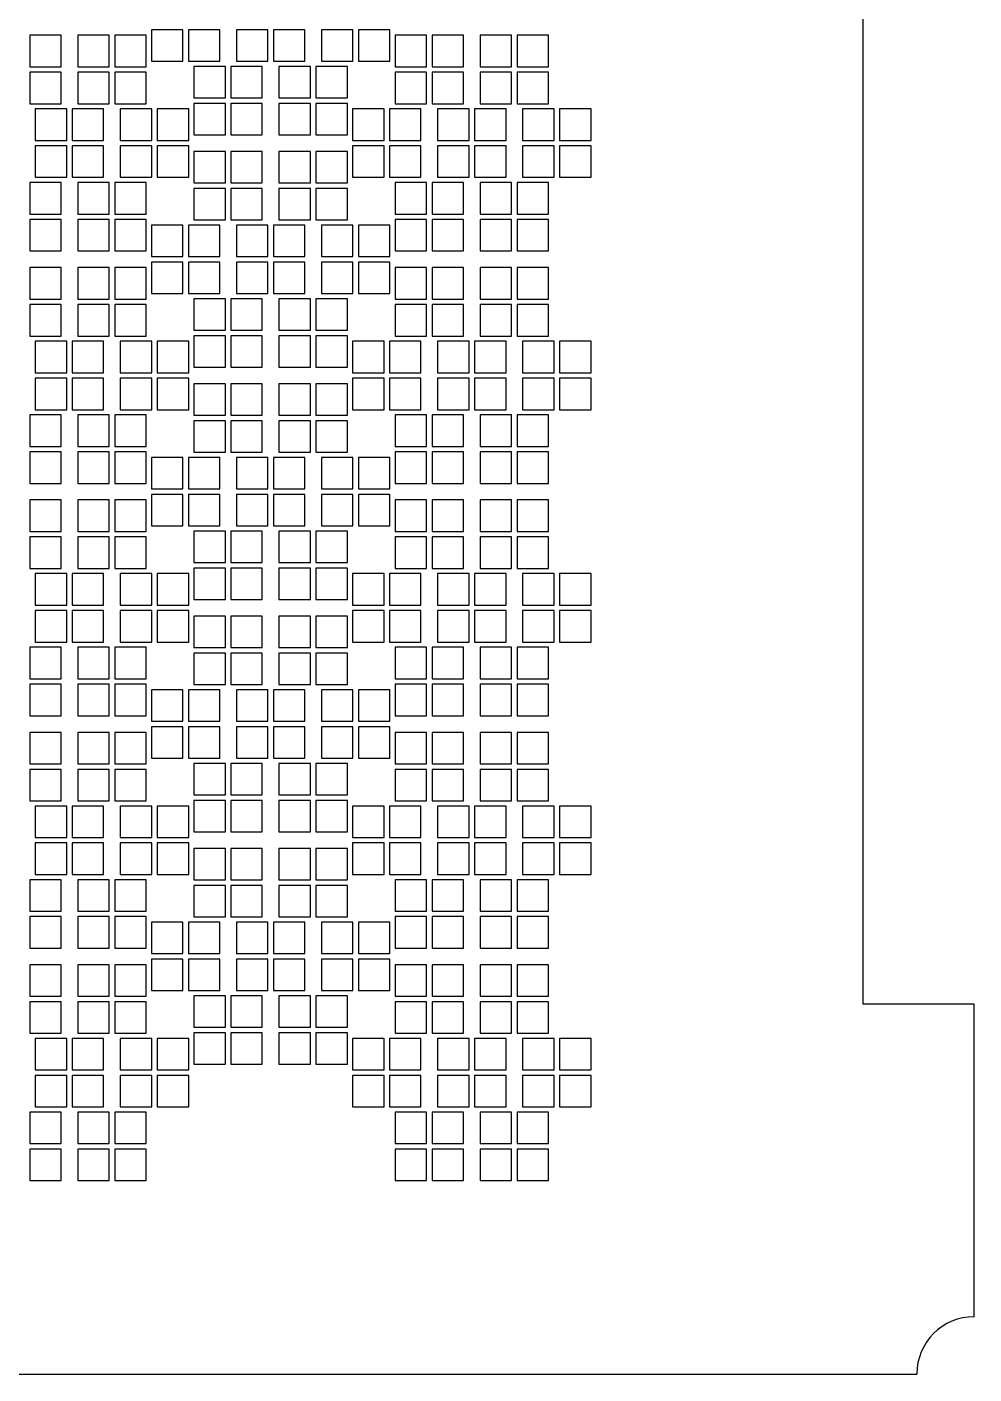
# Model space of a CAD drawing. Header units: millimetres. Extents: x -49 to 54, y -38 to 38.
# Drawn here: x 28.78 to 54.4, y -38 to -1.57 of the extents above; entities that cross this region are included whole.
import ezdxf

# ---------------------------------------------------------------- set-up
doc = ezdxf.new("R2010")
doc.units = ezdxf.units.MM

msp = doc.modelspace()

# ---------------------------------------------------------------- linework, layer by layer
for points in [[(54.4, -36.45), (54.4, -28), (51.4, -28), (51.4, 28), (54.4, 28), (54.4, 36.45)], [(-47.85, -38), (52.85, -38)]]:
    msp.add_lwpolyline(points)
for points in [[(28.8552, -2.6459), (29.7052, -2.6459), (29.7052, -1.7959), (28.8552, -1.7959), (28.8552, -2.6459)], [(30.1552, -2.6459), (31.0052, -2.6459), (31.0052, -1.7959), (30.1552, -1.7959), (30.1552, -2.6459)], [(31.1552, -2.6459), (32.0052, -2.6459), (32.0052, -1.7959), (31.1552, -1.7959), (31.1552, -2.6459)], [(32.1471, -2.4959), (32.9971, -2.4959), (32.9971, -1.6459), (32.1471, -1.6459), (32.1471, -2.4959)], [(33.1471, -2.4959), (33.9971, -2.4959), (33.9971, -1.6459), (33.1471, -1.6459), (33.1471, -2.4959)], [(34.4471, -2.4959), (35.2971, -2.4959), (35.2971, -1.6459), (34.4471, -1.6459), (34.4471, -2.4959)], [(35.4471, -2.4959), (36.2971, -2.4959), (36.2971, -1.6459), (35.4471, -1.6459), (35.4471, -2.4959)], [(36.7471, -2.4959), (37.5971, -2.4959), (37.5971, -1.6459), (36.7471, -1.6459), (36.7471, -2.4959)], [(37.7471, -2.4959), (38.5971, -2.4959), (38.5971, -1.6459), (37.7471, -1.6459), (37.7471, -2.4959)], [(38.7389, -2.6459), (39.5889, -2.6459), (39.5889, -1.7959), (38.7389, -1.7959), (38.7389, -2.6459)], [(39.7389, -2.6459), (40.5889, -2.6459), (40.5889, -1.7959), (39.7389, -1.7959), (39.7389, -2.6459)], [(41.0389, -2.6459), (41.8889, -2.6459), (41.8889, -1.7959), (41.0389, -1.7959), (41.0389, -2.6459)], [(42.0389, -2.6459), (42.8889, -2.6459), (42.8889, -1.7959), (42.0389, -1.7959), (42.0389, -2.6459)], [(28.8552, -3.6459), (29.7052, -3.6459), (29.7052, -2.7959), (28.8552, -2.7959), (28.8552, -3.6459)], [(30.1552, -3.6459), (31.0052, -3.6459), (31.0052, -2.7959), (30.1552, -2.7959), (30.1552, -3.6459)], [(31.1552, -3.6459), (32.0052, -3.6459), (32.0052, -2.7959), (31.1552, -2.7959), (31.1552, -3.6459)], [(33.2971, -3.4878), (34.1471, -3.4878), (34.1471, -2.6378), (33.2971, -2.6378), (33.2971, -3.4878)], [(34.2971, -3.4878), (35.1471, -3.4878), (35.1471, -2.6378), (34.2971, -2.6378), (34.2971, -3.4878)], [(35.5971, -3.4878), (36.4471, -3.4878), (36.4471, -2.6378), (35.5971, -2.6378), (35.5971, -3.4878)], [(36.5971, -3.4878), (37.4471, -3.4878), (37.4471, -2.6378), (36.5971, -2.6378), (36.5971, -3.4878)], [(38.7389, -3.6459), (39.5889, -3.6459), (39.5889, -2.7959), (38.7389, -2.7959), (38.7389, -3.6459)], [(39.7389, -3.6459), (40.5889, -3.6459), (40.5889, -2.7959), (39.7389, -2.7959), (39.7389, -3.6459)], [(41.0389, -3.6459), (41.8889, -3.6459), (41.8889, -2.7959), (41.0389, -2.7959), (41.0389, -3.6459)], [(42.0389, -3.6459), (42.8889, -3.6459), (42.8889, -2.7959), (42.0389, -2.7959), (42.0389, -3.6459)], [(33.2971, -4.4878), (34.1471, -4.4878), (34.1471, -3.6378), (33.2971, -3.6378), (33.2971, -4.4878)], [(34.2971, -4.4878), (35.1471, -4.4878), (35.1471, -3.6378), (34.2971, -3.6378), (34.2971, -4.4878)], [(35.5971, -4.4878), (36.4471, -4.4878), (36.4471, -3.6378), (35.5971, -3.6378), (35.5971, -4.4878)], [(36.5971, -4.4878), (37.4471, -4.4878), (37.4471, -3.6378), (36.5971, -3.6378), (36.5971, -4.4878)], [(29.0052, -4.6378), (29.8552, -4.6378), (29.8552, -3.7878), (29.0052, -3.7878), (29.0052, -4.6378)], [(30.0052, -4.6378), (30.8552, -4.6378), (30.8552, -3.7878), (30.0052, -3.7878), (30.0052, -4.6378)], [(31.3052, -4.6378), (32.1552, -4.6378), (32.1552, -3.7878), (31.3052, -3.7878), (31.3052, -4.6378)], [(32.3052, -4.6378), (33.1552, -4.6378), (33.1552, -3.7878), (32.3052, -3.7878), (32.3052, -4.6378)], [(37.5889, -4.6378), (38.4389, -4.6378), (38.4389, -3.7878), (37.5889, -3.7878), (37.5889, -4.6378)], [(38.5889, -4.6378), (39.4389, -4.6378), (39.4389, -3.7878), (38.5889, -3.7878), (38.5889, -4.6378)], [(39.8889, -4.6378), (40.7389, -4.6378), (40.7389, -3.7878), (39.8889, -3.7878), (39.8889, -4.6378)], [(40.8889, -4.6378), (41.7389, -4.6378), (41.7389, -3.7878), (40.8889, -3.7878), (40.8889, -4.6378)], [(42.1889, -4.6378), (43.0389, -4.6378), (43.0389, -3.7878), (42.1889, -3.7878), (42.1889, -4.6378)], [(43.1889, -4.6378), (44.0389, -4.6378), (44.0389, -3.7878), (43.1889, -3.7878), (43.1889, -4.6378)], [(29.0052, -5.6378), (29.8552, -5.6378), (29.8552, -4.7878), (29.0052, -4.7878), (29.0052, -5.6378)], [(30.0052, -5.6378), (30.8552, -5.6378), (30.8552, -4.7878), (30.0052, -4.7878), (30.0052, -5.6378)], [(31.3052, -5.6378), (32.1552, -5.6378), (32.1552, -4.7878), (31.3052, -4.7878), (31.3052, -5.6378)], [(32.3052, -5.6378), (33.1552, -5.6378), (33.1552, -4.7878), (32.3052, -4.7878), (32.3052, -5.6378)], [(33.2971, -5.7878), (34.1471, -5.7878), (34.1471, -4.9378), (33.2971, -4.9378), (33.2971, -5.7878)], [(34.2971, -5.7878), (35.1471, -5.7878), (35.1471, -4.9378), (34.2971, -4.9378), (34.2971, -5.7878)], [(35.5971, -5.7878), (36.4471, -5.7878), (36.4471, -4.9378), (35.5971, -4.9378), (35.5971, -5.7878)], [(36.5971, -5.7878), (37.4471, -5.7878), (37.4471, -4.9378), (36.5971, -4.9378), (36.5971, -5.7878)], [(37.5889, -5.6378), (38.4389, -5.6378), (38.4389, -4.7878), (37.5889, -4.7878), (37.5889, -5.6378)], [(38.5889, -5.6378), (39.4389, -5.6378), (39.4389, -4.7878), (38.5889, -4.7878), (38.5889, -5.6378)], [(39.8889, -5.6378), (40.7389, -5.6378), (40.7389, -4.7878), (39.8889, -4.7878), (39.8889, -5.6378)], [(40.8889, -5.6378), (41.7389, -5.6378), (41.7389, -4.7878), (40.8889, -4.7878), (40.8889, -5.6378)], [(42.1889, -5.6378), (43.0389, -5.6378), (43.0389, -4.7878), (42.1889, -4.7878), (42.1889, -5.6378)], [(43.1889, -5.6378), (44.0389, -5.6378), (44.0389, -4.7878), (43.1889, -4.7878), (43.1889, -5.6378)], [(28.8552, -6.6296), (29.7052, -6.6296), (29.7052, -5.7796), (28.8552, -5.7796), (28.8552, -6.6296)], [(30.1552, -6.6296), (31.0052, -6.6296), (31.0052, -5.7796), (30.1552, -5.7796), (30.1552, -6.6296)], [(31.1552, -6.6296), (32.0052, -6.6296), (32.0052, -5.7796), (31.1552, -5.7796), (31.1552, -6.6296)], [(38.7389, -6.6296), (39.5889, -6.6296), (39.5889, -5.7796), (38.7389, -5.7796), (38.7389, -6.6296)], [(39.7389, -6.6296), (40.5889, -6.6296), (40.5889, -5.7796), (39.7389, -5.7796), (39.7389, -6.6296)], [(41.0389, -6.6296), (41.8889, -6.6296), (41.8889, -5.7796), (41.0389, -5.7796), (41.0389, -6.6296)], [(42.0389, -6.6296), (42.8889, -6.6296), (42.8889, -5.7796), (42.0389, -5.7796), (42.0389, -6.6296)], [(33.2971, -6.7878), (34.1471, -6.7878), (34.1471, -5.9378), (33.2971, -5.9378), (33.2971, -6.7878)], [(34.2971, -6.7878), (35.1471, -6.7878), (35.1471, -5.9378), (34.2971, -5.9378), (34.2971, -6.7878)], [(35.5971, -6.7878), (36.4471, -6.7878), (36.4471, -5.9378), (35.5971, -5.9378), (35.5971, -6.7878)], [(36.5971, -6.7878), (37.4471, -6.7878), (37.4471, -5.9378), (36.5971, -5.9378), (36.5971, -6.7878)], [(28.8552, -7.6296), (29.7052, -7.6296), (29.7052, -6.7796), (28.8552, -6.7796), (28.8552, -7.6296)], [(30.1552, -7.6296), (31.0052, -7.6296), (31.0052, -6.7796), (30.1552, -6.7796), (30.1552, -7.6296)], [(31.1552, -7.6296), (32.0052, -7.6296), (32.0052, -6.7796), (31.1552, -6.7796), (31.1552, -7.6296)], [(38.7389, -7.6296), (39.5889, -7.6296), (39.5889, -6.7796), (38.7389, -6.7796), (38.7389, -7.6296)], [(39.7389, -7.6296), (40.5889, -7.6296), (40.5889, -6.7796), (39.7389, -6.7796), (39.7389, -7.6296)], [(41.0389, -7.6296), (41.8889, -7.6296), (41.8889, -6.7796), (41.0389, -6.7796), (41.0389, -7.6296)], [(42.0389, -7.6296), (42.8889, -7.6296), (42.8889, -6.7796), (42.0389, -6.7796), (42.0389, -7.6296)], [(32.1471, -7.7796), (32.9971, -7.7796), (32.9971, -6.9296), (32.1471, -6.9296), (32.1471, -7.7796)], [(33.1471, -7.7796), (33.9971, -7.7796), (33.9971, -6.9296), (33.1471, -6.9296), (33.1471, -7.7796)], [(34.4471, -7.7796), (35.2971, -7.7796), (35.2971, -6.9296), (34.4471, -6.9296), (34.4471, -7.7796)], [(35.4471, -7.7796), (36.2971, -7.7796), (36.2971, -6.9296), (35.4471, -6.9296), (35.4471, -7.7796)], [(36.7471, -7.7796), (37.5971, -7.7796), (37.5971, -6.9296), (36.7471, -6.9296), (36.7471, -7.7796)], [(37.7471, -7.7796), (38.5971, -7.7796), (38.5971, -6.9296), (37.7471, -6.9296), (37.7471, -7.7796)], [(32.1471, -8.7796), (32.9971, -8.7796), (32.9971, -7.9296), (32.1471, -7.9296), (32.1471, -8.7796)], [(33.1471, -8.7796), (33.9971, -8.7796), (33.9971, -7.9296), (33.1471, -7.9296), (33.1471, -8.7796)], [(34.4471, -8.7796), (35.2971, -8.7796), (35.2971, -7.9296), (34.4471, -7.9296), (34.4471, -8.7796)], [(35.4471, -8.7796), (36.2971, -8.7796), (36.2971, -7.9296), (35.4471, -7.9296), (35.4471, -8.7796)], [(36.7471, -8.7796), (37.5971, -8.7796), (37.5971, -7.9296), (36.7471, -7.9296), (36.7471, -8.7796)], [(37.7471, -8.7796), (38.5971, -8.7796), (38.5971, -7.9296), (37.7471, -7.9296), (37.7471, -8.7796)], [(28.8552, -8.9296), (29.7052, -8.9296), (29.7052, -8.0796), (28.8552, -8.0796), (28.8552, -8.9296)], [(30.1552, -8.9296), (31.0052, -8.9296), (31.0052, -8.0796), (30.1552, -8.0796), (30.1552, -8.9296)], [(31.1552, -8.9296), (32.0052, -8.9296), (32.0052, -8.0796), (31.1552, -8.0796), (31.1552, -8.9296)], [(38.7389, -8.9296), (39.5889, -8.9296), (39.5889, -8.0796), (38.7389, -8.0796), (38.7389, -8.9296)], [(39.7389, -8.9296), (40.5889, -8.9296), (40.5889, -8.0796), (39.7389, -8.0796), (39.7389, -8.9296)], [(41.0389, -8.9296), (41.8889, -8.9296), (41.8889, -8.0796), (41.0389, -8.0796), (41.0389, -8.9296)], [(42.0389, -8.9296), (42.8889, -8.9296), (42.8889, -8.0796), (42.0389, -8.0796), (42.0389, -8.9296)], [(28.8552, -9.9296), (29.7052, -9.9296), (29.7052, -9.0796), (28.8552, -9.0796), (28.8552, -9.9296)], [(30.1552, -9.9296), (31.0052, -9.9296), (31.0052, -9.0796), (30.1552, -9.0796), (30.1552, -9.9296)], [(31.1552, -9.9296), (32.0052, -9.9296), (32.0052, -9.0796), (31.1552, -9.0796), (31.1552, -9.9296)], [(33.2971, -9.7715), (34.1471, -9.7715), (34.1471, -8.9215), (33.2971, -8.9215), (33.2971, -9.7715)], [(34.2971, -9.7715), (35.1471, -9.7715), (35.1471, -8.9215), (34.2971, -8.9215), (34.2971, -9.7715)], [(35.5971, -9.7715), (36.4471, -9.7715), (36.4471, -8.9215), (35.5971, -8.9215), (35.5971, -9.7715)], [(36.5971, -9.7715), (37.4471, -9.7715), (37.4471, -8.9215), (36.5971, -8.9215), (36.5971, -9.7715)], [(38.7389, -9.9296), (39.5889, -9.9296), (39.5889, -9.0796), (38.7389, -9.0796), (38.7389, -9.9296)], [(39.7389, -9.9296), (40.5889, -9.9296), (40.5889, -9.0796), (39.7389, -9.0796), (39.7389, -9.9296)], [(41.0389, -9.9296), (41.8889, -9.9296), (41.8889, -9.0796), (41.0389, -9.0796), (41.0389, -9.9296)], [(42.0389, -9.9296), (42.8889, -9.9296), (42.8889, -9.0796), (42.0389, -9.0796), (42.0389, -9.9296)], [(29.0052, -10.9215), (29.8552, -10.9215), (29.8552, -10.0715), (29.0052, -10.0715), (29.0052, -10.9215)], [(30.0052, -10.9215), (30.8552, -10.9215), (30.8552, -10.0715), (30.0052, -10.0715), (30.0052, -10.9215)], [(31.3052, -10.9215), (32.1552, -10.9215), (32.1552, -10.0715), (31.3052, -10.0715), (31.3052, -10.9215)], [(32.3052, -10.9215), (33.1552, -10.9215), (33.1552, -10.0715), (32.3052, -10.0715), (32.3052, -10.9215)], [(33.2971, -10.7715), (34.1471, -10.7715), (34.1471, -9.9215), (33.2971, -9.9215), (33.2971, -10.7715)], [(34.2971, -10.7715), (35.1471, -10.7715), (35.1471, -9.9215), (34.2971, -9.9215), (34.2971, -10.7715)], [(35.5971, -10.7715), (36.4471, -10.7715), (36.4471, -9.9215), (35.5971, -9.9215), (35.5971, -10.7715)], [(36.5971, -10.7715), (37.4471, -10.7715), (37.4471, -9.9215), (36.5971, -9.9215), (36.5971, -10.7715)], [(37.5889, -10.9215), (38.4389, -10.9215), (38.4389, -10.0715), (37.5889, -10.0715), (37.5889, -10.9215)], [(38.5889, -10.9215), (39.4389, -10.9215), (39.4389, -10.0715), (38.5889, -10.0715), (38.5889, -10.9215)], [(39.8889, -10.9215), (40.7389, -10.9215), (40.7389, -10.0715), (39.8889, -10.0715), (39.8889, -10.9215)], [(40.8889, -10.9215), (41.7389, -10.9215), (41.7389, -10.0715), (40.8889, -10.0715), (40.8889, -10.9215)], [(42.1889, -10.9215), (43.0389, -10.9215), (43.0389, -10.0715), (42.1889, -10.0715), (42.1889, -10.9215)], [(43.1889, -10.9215), (44.0389, -10.9215), (44.0389, -10.0715), (43.1889, -10.0715), (43.1889, -10.9215)], [(29.0052, -11.9215), (29.8552, -11.9215), (29.8552, -11.0715), (29.0052, -11.0715), (29.0052, -11.9215)], [(30.0052, -11.9215), (30.8552, -11.9215), (30.8552, -11.0715), (30.0052, -11.0715), (30.0052, -11.9215)], [(31.3052, -11.9215), (32.1552, -11.9215), (32.1552, -11.0715), (31.3052, -11.0715), (31.3052, -11.9215)], [(32.3052, -11.9215), (33.1552, -11.9215), (33.1552, -11.0715), (32.3052, -11.0715), (32.3052, -11.9215)], [(33.2971, -12.0715), (34.1471, -12.0715), (34.1471, -11.2215), (33.2971, -11.2215), (33.2971, -12.0715)], [(34.2971, -12.0715), (35.1471, -12.0715), (35.1471, -11.2215), (34.2971, -11.2215), (34.2971, -12.0715)], [(35.5971, -12.0715), (36.4471, -12.0715), (36.4471, -11.2215), (35.5971, -11.2215), (35.5971, -12.0715)], [(36.5971, -12.0715), (37.4471, -12.0715), (37.4471, -11.2215), (36.5971, -11.2215), (36.5971, -12.0715)], [(37.5889, -11.9215), (38.4389, -11.9215), (38.4389, -11.0715), (37.5889, -11.0715), (37.5889, -11.9215)], [(38.5889, -11.9215), (39.4389, -11.9215), (39.4389, -11.0715), (38.5889, -11.0715), (38.5889, -11.9215)], [(39.8889, -11.9215), (40.7389, -11.9215), (40.7389, -11.0715), (39.8889, -11.0715), (39.8889, -11.9215)], [(40.8889, -11.9215), (41.7389, -11.9215), (41.7389, -11.0715), (40.8889, -11.0715), (40.8889, -11.9215)], [(42.1889, -11.9215), (43.0389, -11.9215), (43.0389, -11.0715), (42.1889, -11.0715), (42.1889, -11.9215)], [(43.1889, -11.9215), (44.0389, -11.9215), (44.0389, -11.0715), (43.1889, -11.0715), (43.1889, -11.9215)], [(28.8552, -12.9134), (29.7052, -12.9134), (29.7052, -12.0634), (28.8552, -12.0634), (28.8552, -12.9134)], [(30.1552, -12.9134), (31.0052, -12.9134), (31.0052, -12.0634), (30.1552, -12.0634), (30.1552, -12.9134)], [(31.1552, -12.9134), (32.0052, -12.9134), (32.0052, -12.0634), (31.1552, -12.0634), (31.1552, -12.9134)], [(33.2971, -13.0715), (34.1471, -13.0715), (34.1471, -12.2215), (33.2971, -12.2215), (33.2971, -13.0715)], [(34.2971, -13.0715), (35.1471, -13.0715), (35.1471, -12.2215), (34.2971, -12.2215), (34.2971, -13.0715)], [(35.5971, -13.0715), (36.4471, -13.0715), (36.4471, -12.2215), (35.5971, -12.2215), (35.5971, -13.0715)], [(36.5971, -13.0715), (37.4471, -13.0715), (37.4471, -12.2215), (36.5971, -12.2215), (36.5971, -13.0715)], [(38.7389, -12.9134), (39.5889, -12.9134), (39.5889, -12.0634), (38.7389, -12.0634), (38.7389, -12.9134)], [(39.7389, -12.9134), (40.5889, -12.9134), (40.5889, -12.0634), (39.7389, -12.0634), (39.7389, -12.9134)], [(41.0389, -12.9134), (41.8889, -12.9134), (41.8889, -12.0634), (41.0389, -12.0634), (41.0389, -12.9134)], [(42.0389, -12.9134), (42.8889, -12.9134), (42.8889, -12.0634), (42.0389, -12.0634), (42.0389, -12.9134)], [(28.8552, -13.9134), (29.7052, -13.9134), (29.7052, -13.0634), (28.8552, -13.0634), (28.8552, -13.9134)], [(30.1552, -13.9134), (31.0052, -13.9134), (31.0052, -13.0634), (30.1552, -13.0634), (30.1552, -13.9134)], [(31.1552, -13.9134), (32.0052, -13.9134), (32.0052, -13.0634), (31.1552, -13.0634), (31.1552, -13.9134)], [(38.7389, -13.9134), (39.5889, -13.9134), (39.5889, -13.0634), (38.7389, -13.0634), (38.7389, -13.9134)], [(39.7389, -13.9134), (40.5889, -13.9134), (40.5889, -13.0634), (39.7389, -13.0634), (39.7389, -13.9134)], [(41.0389, -13.9134), (41.8889, -13.9134), (41.8889, -13.0634), (41.0389, -13.0634), (41.0389, -13.9134)], [(42.0389, -13.9134), (42.8889, -13.9134), (42.8889, -13.0634), (42.0389, -13.0634), (42.0389, -13.9134)], [(32.1471, -14.0634), (32.9971, -14.0634), (32.9971, -13.2134), (32.1471, -13.2134), (32.1471, -14.0634)], [(33.1471, -14.0634), (33.9971, -14.0634), (33.9971, -13.2134), (33.1471, -13.2134), (33.1471, -14.0634)], [(34.4471, -14.0634), (35.2971, -14.0634), (35.2971, -13.2134), (34.4471, -13.2134), (34.4471, -14.0634)], [(35.4471, -14.0634), (36.2971, -14.0634), (36.2971, -13.2134), (35.4471, -13.2134), (35.4471, -14.0634)], [(36.7471, -14.0634), (37.5971, -14.0634), (37.5971, -13.2134), (36.7471, -13.2134), (36.7471, -14.0634)], [(37.7471, -14.0634), (38.5971, -14.0634), (38.5971, -13.2134), (37.7471, -13.2134), (37.7471, -14.0634)], [(28.8552, -15.2134), (29.7052, -15.2134), (29.7052, -14.3634), (28.8552, -14.3634), (28.8552, -15.2134)], [(30.1552, -15.2134), (31.0052, -15.2134), (31.0052, -14.3634), (30.1552, -14.3634), (30.1552, -15.2134)], [(31.1552, -15.2134), (32.0052, -15.2134), (32.0052, -14.3634), (31.1552, -14.3634), (31.1552, -15.2134)], [(32.1471, -15.0634), (32.9971, -15.0634), (32.9971, -14.2134), (32.1471, -14.2134), (32.1471, -15.0634)], [(33.1471, -15.0634), (33.9971, -15.0634), (33.9971, -14.2134), (33.1471, -14.2134), (33.1471, -15.0634)], [(34.4471, -15.0634), (35.2971, -15.0634), (35.2971, -14.2134), (34.4471, -14.2134), (34.4471, -15.0634)], [(35.4471, -15.0634), (36.2971, -15.0634), (36.2971, -14.2134), (35.4471, -14.2134), (35.4471, -15.0634)], [(36.7471, -15.0634), (37.5971, -15.0634), (37.5971, -14.2134), (36.7471, -14.2134), (36.7471, -15.0634)], [(37.7471, -15.0634), (38.5971, -15.0634), (38.5971, -14.2134), (37.7471, -14.2134), (37.7471, -15.0634)], [(38.7389, -15.2134), (39.5889, -15.2134), (39.5889, -14.3634), (38.7389, -14.3634), (38.7389, -15.2134)], [(39.7389, -15.2134), (40.5889, -15.2134), (40.5889, -14.3634), (39.7389, -14.3634), (39.7389, -15.2134)], [(41.0389, -15.2134), (41.8889, -15.2134), (41.8889, -14.3634), (41.0389, -14.3634), (41.0389, -15.2134)], [(42.0389, -15.2134), (42.8889, -15.2134), (42.8889, -14.3634), (42.0389, -14.3634), (42.0389, -15.2134)], [(33.2971, -16.0552), (34.1471, -16.0552), (34.1471, -15.2052), (33.2971, -15.2052), (33.2971, -16.0552)], [(34.2971, -16.0552), (35.1471, -16.0552), (35.1471, -15.2052), (34.2971, -15.2052), (34.2971, -16.0552)], [(35.5971, -16.0552), (36.4471, -16.0552), (36.4471, -15.2052), (35.5971, -15.2052), (35.5971, -16.0552)], [(36.5971, -16.0552), (37.4471, -16.0552), (37.4471, -15.2052), (36.5971, -15.2052), (36.5971, -16.0552)], [(28.8552, -16.2134), (29.7052, -16.2134), (29.7052, -15.3634), (28.8552, -15.3634), (28.8552, -16.2134)], [(30.1552, -16.2134), (31.0052, -16.2134), (31.0052, -15.3634), (30.1552, -15.3634), (30.1552, -16.2134)], [(31.1552, -16.2134), (32.0052, -16.2134), (32.0052, -15.3634), (31.1552, -15.3634), (31.1552, -16.2134)], [(38.7389, -16.2134), (39.5889, -16.2134), (39.5889, -15.3634), (38.7389, -15.3634), (38.7389, -16.2134)], [(39.7389, -16.2134), (40.5889, -16.2134), (40.5889, -15.3634), (39.7389, -15.3634), (39.7389, -16.2134)], [(41.0389, -16.2134), (41.8889, -16.2134), (41.8889, -15.3634), (41.0389, -15.3634), (41.0389, -16.2134)], [(42.0389, -16.2134), (42.8889, -16.2134), (42.8889, -15.3634), (42.0389, -15.3634), (42.0389, -16.2134)], [(29.0052, -17.2052), (29.8552, -17.2052), (29.8552, -16.3552), (29.0052, -16.3552), (29.0052, -17.2052)], [(30.0052, -17.2052), (30.8552, -17.2052), (30.8552, -16.3552), (30.0052, -16.3552), (30.0052, -17.2052)], [(31.3052, -17.2052), (32.1552, -17.2052), (32.1552, -16.3552), (31.3052, -16.3552), (31.3052, -17.2052)], [(32.3052, -17.2052), (33.1552, -17.2052), (33.1552, -16.3552), (32.3052, -16.3552), (32.3052, -17.2052)], [(33.2971, -17.0552), (34.1471, -17.0552), (34.1471, -16.2052), (33.2971, -16.2052), (33.2971, -17.0552)], [(34.2971, -17.0552), (35.1471, -17.0552), (35.1471, -16.2052), (34.2971, -16.2052), (34.2971, -17.0552)], [(35.5971, -17.0552), (36.4471, -17.0552), (36.4471, -16.2052), (35.5971, -16.2052), (35.5971, -17.0552)], [(36.5971, -17.0552), (37.4471, -17.0552), (37.4471, -16.2052), (36.5971, -16.2052), (36.5971, -17.0552)], [(37.5889, -17.2052), (38.4389, -17.2052), (38.4389, -16.3552), (37.5889, -16.3552), (37.5889, -17.2052)], [(38.5889, -17.2052), (39.4389, -17.2052), (39.4389, -16.3552), (38.5889, -16.3552), (38.5889, -17.2052)], [(39.8889, -17.2052), (40.7389, -17.2052), (40.7389, -16.3552), (39.8889, -16.3552), (39.8889, -17.2052)], [(40.8889, -17.2052), (41.7389, -17.2052), (41.7389, -16.3552), (40.8889, -16.3552), (40.8889, -17.2052)], [(42.1889, -17.2052), (43.0389, -17.2052), (43.0389, -16.3552), (42.1889, -16.3552), (42.1889, -17.2052)], [(43.1889, -17.2052), (44.0389, -17.2052), (44.0389, -16.3552), (43.1889, -16.3552), (43.1889, -17.2052)], [(29.0052, -18.2052), (29.8552, -18.2052), (29.8552, -17.3552), (29.0052, -17.3552), (29.0052, -18.2052)], [(30.0052, -18.2052), (30.8552, -18.2052), (30.8552, -17.3552), (30.0052, -17.3552), (30.0052, -18.2052)], [(31.3052, -18.2052), (32.1552, -18.2052), (32.1552, -17.3552), (31.3052, -17.3552), (31.3052, -18.2052)], [(32.3052, -18.2052), (33.1552, -18.2052), (33.1552, -17.3552), (32.3052, -17.3552), (32.3052, -18.2052)], [(37.5889, -18.2052), (38.4389, -18.2052), (38.4389, -17.3552), (37.5889, -17.3552), (37.5889, -18.2052)], [(38.5889, -18.2052), (39.4389, -18.2052), (39.4389, -17.3552), (38.5889, -17.3552), (38.5889, -18.2052)], [(39.8889, -18.2052), (40.7389, -18.2052), (40.7389, -17.3552), (39.8889, -17.3552), (39.8889, -18.2052)], [(40.8889, -18.2052), (41.7389, -18.2052), (41.7389, -17.3552), (40.8889, -17.3552), (40.8889, -18.2052)], [(42.1889, -18.2052), (43.0389, -18.2052), (43.0389, -17.3552), (42.1889, -17.3552), (42.1889, -18.2052)], [(43.1889, -18.2052), (44.0389, -18.2052), (44.0389, -17.3552), (43.1889, -17.3552), (43.1889, -18.2052)], [(33.2971, -18.3552), (34.1471, -18.3552), (34.1471, -17.5052), (33.2971, -17.5052), (33.2971, -18.3552)], [(34.2971, -18.3552), (35.1471, -18.3552), (35.1471, -17.5052), (34.2971, -17.5052), (34.2971, -18.3552)], [(35.5971, -18.3552), (36.4471, -18.3552), (36.4471, -17.5052), (35.5971, -17.5052), (35.5971, -18.3552)], [(36.5971, -18.3552), (37.4471, -18.3552), (37.4471, -17.5052), (36.5971, -17.5052), (36.5971, -18.3552)], [(28.8552, -19.1971), (29.7052, -19.1971), (29.7052, -18.3471), (28.8552, -18.3471), (28.8552, -19.1971)], [(30.1552, -19.1971), (31.0052, -19.1971), (31.0052, -18.3471), (30.1552, -18.3471), (30.1552, -19.1971)], [(31.1552, -19.1971), (32.0052, -19.1971), (32.0052, -18.3471), (31.1552, -18.3471), (31.1552, -19.1971)], [(33.2971, -19.3552), (34.1471, -19.3552), (34.1471, -18.5052), (33.2971, -18.5052), (33.2971, -19.3552)], [(34.2971, -19.3552), (35.1471, -19.3552), (35.1471, -18.5052), (34.2971, -18.5052), (34.2971, -19.3552)], [(35.5971, -19.3552), (36.4471, -19.3552), (36.4471, -18.5052), (35.5971, -18.5052), (35.5971, -19.3552)], [(36.5971, -19.3552), (37.4471, -19.3552), (37.4471, -18.5052), (36.5971, -18.5052), (36.5971, -19.3552)], [(38.7389, -19.1971), (39.5889, -19.1971), (39.5889, -18.3471), (38.7389, -18.3471), (38.7389, -19.1971)], [(39.7389, -19.1971), (40.5889, -19.1971), (40.5889, -18.3471), (39.7389, -18.3471), (39.7389, -19.1971)], [(41.0389, -19.1971), (41.8889, -19.1971), (41.8889, -18.3471), (41.0389, -18.3471), (41.0389, -19.1971)], [(42.0389, -19.1971), (42.8889, -19.1971), (42.8889, -18.3471), (42.0389, -18.3471), (42.0389, -19.1971)], [(28.8552, -20.1971), (29.7052, -20.1971), (29.7052, -19.3471), (28.8552, -19.3471), (28.8552, -20.1971)], [(30.1552, -20.1971), (31.0052, -20.1971), (31.0052, -19.3471), (30.1552, -19.3471), (30.1552, -20.1971)], [(31.1552, -20.1971), (32.0052, -20.1971), (32.0052, -19.3471), (31.1552, -19.3471), (31.1552, -20.1971)], [(32.1471, -20.3471), (32.9971, -20.3471), (32.9971, -19.4971), (32.1471, -19.4971), (32.1471, -20.3471)], [(33.1471, -20.3471), (33.9971, -20.3471), (33.9971, -19.4971), (33.1471, -19.4971), (33.1471, -20.3471)], [(34.4471, -20.3471), (35.2971, -20.3471), (35.2971, -19.4971), (34.4471, -19.4971), (34.4471, -20.3471)], [(35.4471, -20.3471), (36.2971, -20.3471), (36.2971, -19.4971), (35.4471, -19.4971), (35.4471, -20.3471)], [(36.7471, -20.3471), (37.5971, -20.3471), (37.5971, -19.4971), (36.7471, -19.4971), (36.7471, -20.3471)], [(37.7471, -20.3471), (38.5971, -20.3471), (38.5971, -19.4971), (37.7471, -19.4971), (37.7471, -20.3471)], [(38.7389, -20.1971), (39.5889, -20.1971), (39.5889, -19.3471), (38.7389, -19.3471), (38.7389, -20.1971)], [(39.7389, -20.1971), (40.5889, -20.1971), (40.5889, -19.3471), (39.7389, -19.3471), (39.7389, -20.1971)], [(41.0389, -20.1971), (41.8889, -20.1971), (41.8889, -19.3471), (41.0389, -19.3471), (41.0389, -20.1971)], [(42.0389, -20.1971), (42.8889, -20.1971), (42.8889, -19.3471), (42.0389, -19.3471), (42.0389, -20.1971)], [(28.8552, -21.4971), (29.7052, -21.4971), (29.7052, -20.6471), (28.8552, -20.6471), (28.8552, -21.4971)], [(30.1552, -21.4971), (31.0052, -21.4971), (31.0052, -20.6471), (30.1552, -20.6471), (30.1552, -21.4971)], [(31.1552, -21.4971), (32.0052, -21.4971), (32.0052, -20.6471), (31.1552, -20.6471), (31.1552, -21.4971)], [(32.1471, -21.3471), (32.9971, -21.3471), (32.9971, -20.4971), (32.1471, -20.4971), (32.1471, -21.3471)], [(33.1471, -21.3471), (33.9971, -21.3471), (33.9971, -20.4971), (33.1471, -20.4971), (33.1471, -21.3471)], [(34.4471, -21.3471), (35.2971, -21.3471), (35.2971, -20.4971), (34.4471, -20.4971), (34.4471, -21.3471)], [(35.4471, -21.3471), (36.2971, -21.3471), (36.2971, -20.4971), (35.4471, -20.4971), (35.4471, -21.3471)], [(36.7471, -21.3471), (37.5971, -21.3471), (37.5971, -20.4971), (36.7471, -20.4971), (36.7471, -21.3471)], [(37.7471, -21.3471), (38.5971, -21.3471), (38.5971, -20.4971), (37.7471, -20.4971), (37.7471, -21.3471)], [(38.7389, -21.4971), (39.5889, -21.4971), (39.5889, -20.6471), (38.7389, -20.6471), (38.7389, -21.4971)], [(39.7389, -21.4971), (40.5889, -21.4971), (40.5889, -20.6471), (39.7389, -20.6471), (39.7389, -21.4971)], [(41.0389, -21.4971), (41.8889, -21.4971), (41.8889, -20.6471), (41.0389, -20.6471), (41.0389, -21.4971)], [(42.0389, -21.4971), (42.8889, -21.4971), (42.8889, -20.6471), (42.0389, -20.6471), (42.0389, -21.4971)], [(33.2971, -22.3389), (34.1471, -22.3389), (34.1471, -21.4889), (33.2971, -21.4889), (33.2971, -22.3389)], [(34.2971, -22.3389), (35.1471, -22.3389), (35.1471, -21.4889), (34.2971, -21.4889), (34.2971, -22.3389)], [(35.5971, -22.3389), (36.4471, -22.3389), (36.4471, -21.4889), (35.5971, -21.4889), (35.5971, -22.3389)], [(36.5971, -22.3389), (37.4471, -22.3389), (37.4471, -21.4889), (36.5971, -21.4889), (36.5971, -22.3389)], [(28.8552, -22.4971), (29.7052, -22.4971), (29.7052, -21.6471), (28.8552, -21.6471), (28.8552, -22.4971)], [(30.1552, -22.4971), (31.0052, -22.4971), (31.0052, -21.6471), (30.1552, -21.6471), (30.1552, -22.4971)], [(31.1552, -22.4971), (32.0052, -22.4971), (32.0052, -21.6471), (31.1552, -21.6471), (31.1552, -22.4971)], [(38.7389, -22.4971), (39.5889, -22.4971), (39.5889, -21.6471), (38.7389, -21.6471), (38.7389, -22.4971)], [(39.7389, -22.4971), (40.5889, -22.4971), (40.5889, -21.6471), (39.7389, -21.6471), (39.7389, -22.4971)], [(41.0389, -22.4971), (41.8889, -22.4971), (41.8889, -21.6471), (41.0389, -21.6471), (41.0389, -22.4971)], [(42.0389, -22.4971), (42.8889, -22.4971), (42.8889, -21.6471), (42.0389, -21.6471), (42.0389, -22.4971)], [(33.2971, -23.3389), (34.1471, -23.3389), (34.1471, -22.4889), (33.2971, -22.4889), (33.2971, -23.3389)], [(34.2971, -23.3389), (35.1471, -23.3389), (35.1471, -22.4889), (34.2971, -22.4889), (34.2971, -23.3389)], [(35.5971, -23.3389), (36.4471, -23.3389), (36.4471, -22.4889), (35.5971, -22.4889), (35.5971, -23.3389)], [(36.5971, -23.3389), (37.4471, -23.3389), (37.4471, -22.4889), (36.5971, -22.4889), (36.5971, -23.3389)], [(29.0052, -23.4889), (29.8552, -23.4889), (29.8552, -22.6389), (29.0052, -22.6389), (29.0052, -23.4889)], [(30.0052, -23.4889), (30.8552, -23.4889), (30.8552, -22.6389), (30.0052, -22.6389), (30.0052, -23.4889)], [(31.3052, -23.4889), (32.1552, -23.4889), (32.1552, -22.6389), (31.3052, -22.6389), (31.3052, -23.4889)], [(32.3052, -23.4889), (33.1552, -23.4889), (33.1552, -22.6389), (32.3052, -22.6389), (32.3052, -23.4889)], [(37.5889, -23.4889), (38.4389, -23.4889), (38.4389, -22.6389), (37.5889, -22.6389), (37.5889, -23.4889)], [(38.5889, -23.4889), (39.4389, -23.4889), (39.4389, -22.6389), (38.5889, -22.6389), (38.5889, -23.4889)], [(39.8889, -23.4889), (40.7389, -23.4889), (40.7389, -22.6389), (39.8889, -22.6389), (39.8889, -23.4889)], [(40.8889, -23.4889), (41.7389, -23.4889), (41.7389, -22.6389), (40.8889, -22.6389), (40.8889, -23.4889)], [(42.1889, -23.4889), (43.0389, -23.4889), (43.0389, -22.6389), (42.1889, -22.6389), (42.1889, -23.4889)], [(43.1889, -23.4889), (44.0389, -23.4889), (44.0389, -22.6389), (43.1889, -22.6389), (43.1889, -23.4889)], [(29.0052, -24.4889), (29.8552, -24.4889), (29.8552, -23.6389), (29.0052, -23.6389), (29.0052, -24.4889)], [(30.0052, -24.4889), (30.8552, -24.4889), (30.8552, -23.6389), (30.0052, -23.6389), (30.0052, -24.4889)], [(31.3052, -24.4889), (32.1552, -24.4889), (32.1552, -23.6389), (31.3052, -23.6389), (31.3052, -24.4889)], [(32.3052, -24.4889), (33.1552, -24.4889), (33.1552, -23.6389), (32.3052, -23.6389), (32.3052, -24.4889)], [(37.5889, -24.4889), (38.4389, -24.4889), (38.4389, -23.6389), (37.5889, -23.6389), (37.5889, -24.4889)], [(38.5889, -24.4889), (39.4389, -24.4889), (39.4389, -23.6389), (38.5889, -23.6389), (38.5889, -24.4889)], [(39.8889, -24.4889), (40.7389, -24.4889), (40.7389, -23.6389), (39.8889, -23.6389), (39.8889, -24.4889)], [(40.8889, -24.4889), (41.7389, -24.4889), (41.7389, -23.6389), (40.8889, -23.6389), (40.8889, -24.4889)], [(42.1889, -24.4889), (43.0389, -24.4889), (43.0389, -23.6389), (42.1889, -23.6389), (42.1889, -24.4889)], [(43.1889, -24.4889), (44.0389, -24.4889), (44.0389, -23.6389), (43.1889, -23.6389), (43.1889, -24.4889)], [(33.2971, -24.6389), (34.1471, -24.6389), (34.1471, -23.7889), (33.2971, -23.7889), (33.2971, -24.6389)], [(34.2971, -24.6389), (35.1471, -24.6389), (35.1471, -23.7889), (34.2971, -23.7889), (34.2971, -24.6389)], [(35.5971, -24.6389), (36.4471, -24.6389), (36.4471, -23.7889), (35.5971, -23.7889), (35.5971, -24.6389)], [(36.5971, -24.6389), (37.4471, -24.6389), (37.4471, -23.7889), (36.5971, -23.7889), (36.5971, -24.6389)], [(28.8552, -25.4808), (29.7052, -25.4808), (29.7052, -24.6308), (28.8552, -24.6308), (28.8552, -25.4808)], [(30.1552, -25.4808), (31.0052, -25.4808), (31.0052, -24.6308), (30.1552, -24.6308), (30.1552, -25.4808)], [(31.1552, -25.4808), (32.0052, -25.4808), (32.0052, -24.6308), (31.1552, -24.6308), (31.1552, -25.4808)], [(38.7389, -25.4808), (39.5889, -25.4808), (39.5889, -24.6308), (38.7389, -24.6308), (38.7389, -25.4808)], [(39.7389, -25.4808), (40.5889, -25.4808), (40.5889, -24.6308), (39.7389, -24.6308), (39.7389, -25.4808)], [(41.0389, -25.4808), (41.8889, -25.4808), (41.8889, -24.6308), (41.0389, -24.6308), (41.0389, -25.4808)], [(42.0389, -25.4808), (42.8889, -25.4808), (42.8889, -24.6308), (42.0389, -24.6308), (42.0389, -25.4808)], [(33.2971, -25.6389), (34.1471, -25.6389), (34.1471, -24.7889), (33.2971, -24.7889), (33.2971, -25.6389)], [(34.2971, -25.6389), (35.1471, -25.6389), (35.1471, -24.7889), (34.2971, -24.7889), (34.2971, -25.6389)], [(35.5971, -25.6389), (36.4471, -25.6389), (36.4471, -24.7889), (35.5971, -24.7889), (35.5971, -25.6389)], [(36.5971, -25.6389), (37.4471, -25.6389), (37.4471, -24.7889), (36.5971, -24.7889), (36.5971, -25.6389)], [(28.8552, -26.4808), (29.7052, -26.4808), (29.7052, -25.6308), (28.8552, -25.6308), (28.8552, -26.4808)], [(30.1552, -26.4808), (31.0052, -26.4808), (31.0052, -25.6308), (30.1552, -25.6308), (30.1552, -26.4808)], [(31.1552, -26.4808), (32.0052, -26.4808), (32.0052, -25.6308), (31.1552, -25.6308), (31.1552, -26.4808)], [(32.1471, -26.6308), (32.9971, -26.6308), (32.9971, -25.7808), (32.1471, -25.7808), (32.1471, -26.6308)], [(33.1471, -26.6308), (33.9971, -26.6308), (33.9971, -25.7808), (33.1471, -25.7808), (33.1471, -26.6308)], [(34.4471, -26.6308), (35.2971, -26.6308), (35.2971, -25.7808), (34.4471, -25.7808), (34.4471, -26.6308)], [(35.4471, -26.6308), (36.2971, -26.6308), (36.2971, -25.7808), (35.4471, -25.7808), (35.4471, -26.6308)], [(36.7471, -26.6308), (37.5971, -26.6308), (37.5971, -25.7808), (36.7471, -25.7808), (36.7471, -26.6308)], [(37.7471, -26.6308), (38.5971, -26.6308), (38.5971, -25.7808), (37.7471, -25.7808), (37.7471, -26.6308)], [(38.7389, -26.4808), (39.5889, -26.4808), (39.5889, -25.6308), (38.7389, -25.6308), (38.7389, -26.4808)], [(39.7389, -26.4808), (40.5889, -26.4808), (40.5889, -25.6308), (39.7389, -25.6308), (39.7389, -26.4808)], [(41.0389, -26.4808), (41.8889, -26.4808), (41.8889, -25.6308), (41.0389, -25.6308), (41.0389, -26.4808)], [(42.0389, -26.4808), (42.8889, -26.4808), (42.8889, -25.6308), (42.0389, -25.6308), (42.0389, -26.4808)], [(28.8552, -27.7808), (29.7052, -27.7808), (29.7052, -26.9308), (28.8552, -26.9308), (28.8552, -27.7808)], [(30.1552, -27.7808), (31.0052, -27.7808), (31.0052, -26.9308), (30.1552, -26.9308), (30.1552, -27.7808)], [(31.1552, -27.7808), (32.0052, -27.7808), (32.0052, -26.9308), (31.1552, -26.9308), (31.1552, -27.7808)], [(32.1471, -27.6308), (32.9971, -27.6308), (32.9971, -26.7808), (32.1471, -26.7808), (32.1471, -27.6308)], [(33.1471, -27.6308), (33.9971, -27.6308), (33.9971, -26.7808), (33.1471, -26.7808), (33.1471, -27.6308)], [(34.4471, -27.6308), (35.2971, -27.6308), (35.2971, -26.7808), (34.4471, -26.7808), (34.4471, -27.6308)], [(35.4471, -27.6308), (36.2971, -27.6308), (36.2971, -26.7808), (35.4471, -26.7808), (35.4471, -27.6308)], [(36.7471, -27.6308), (37.5971, -27.6308), (37.5971, -26.7808), (36.7471, -26.7808), (36.7471, -27.6308)], [(37.7471, -27.6308), (38.5971, -27.6308), (38.5971, -26.7808), (37.7471, -26.7808), (37.7471, -27.6308)], [(38.7389, -27.7808), (39.5889, -27.7808), (39.5889, -26.9308), (38.7389, -26.9308), (38.7389, -27.7808)], [(39.7389, -27.7808), (40.5889, -27.7808), (40.5889, -26.9308), (39.7389, -26.9308), (39.7389, -27.7808)], [(41.0389, -27.7808), (41.8889, -27.7808), (41.8889, -26.9308), (41.0389, -26.9308), (41.0389, -27.7808)], [(42.0389, -27.7808), (42.8889, -27.7808), (42.8889, -26.9308), (42.0389, -26.9308), (42.0389, -27.7808)], [(28.8552, -28.7808), (29.7052, -28.7808), (29.7052, -27.9308), (28.8552, -27.9308), (28.8552, -28.7808)], [(30.1552, -28.7808), (31.0052, -28.7808), (31.0052, -27.9308), (30.1552, -27.9308), (30.1552, -28.7808)], [(31.1552, -28.7808), (32.0052, -28.7808), (32.0052, -27.9308), (31.1552, -27.9308), (31.1552, -28.7808)], [(33.2971, -28.6227), (34.1471, -28.6227), (34.1471, -27.7727), (33.2971, -27.7727), (33.2971, -28.6227)], [(34.2971, -28.6227), (35.1471, -28.6227), (35.1471, -27.7727), (34.2971, -27.7727), (34.2971, -28.6227)], [(35.5971, -28.6227), (36.4471, -28.6227), (36.4471, -27.7727), (35.5971, -27.7727), (35.5971, -28.6227)], [(36.5971, -28.6227), (37.4471, -28.6227), (37.4471, -27.7727), (36.5971, -27.7727), (36.5971, -28.6227)], [(38.7389, -28.7808), (39.5889, -28.7808), (39.5889, -27.9308), (38.7389, -27.9308), (38.7389, -28.7808)], [(39.7389, -28.7808), (40.5889, -28.7808), (40.5889, -27.9308), (39.7389, -27.9308), (39.7389, -28.7808)], [(41.0389, -28.7808), (41.8889, -28.7808), (41.8889, -27.9308), (41.0389, -27.9308), (41.0389, -28.7808)], [(42.0389, -28.7808), (42.8889, -28.7808), (42.8889, -27.9308), (42.0389, -27.9308), (42.0389, -28.7808)], [(33.2971, -29.6227), (34.1471, -29.6227), (34.1471, -28.7727), (33.2971, -28.7727), (33.2971, -29.6227)], [(34.2971, -29.6227), (35.1471, -29.6227), (35.1471, -28.7727), (34.2971, -28.7727), (34.2971, -29.6227)], [(35.5971, -29.6227), (36.4471, -29.6227), (36.4471, -28.7727), (35.5971, -28.7727), (35.5971, -29.6227)], [(36.5971, -29.6227), (37.4471, -29.6227), (37.4471, -28.7727), (36.5971, -28.7727), (36.5971, -29.6227)], [(29.0052, -29.7727), (29.8552, -29.7727), (29.8552, -28.9227), (29.0052, -28.9227), (29.0052, -29.7727)], [(30.0052, -29.7727), (30.8552, -29.7727), (30.8552, -28.9227), (30.0052, -28.9227), (30.0052, -29.7727)], [(31.3052, -29.7727), (32.1552, -29.7727), (32.1552, -28.9227), (31.3052, -28.9227), (31.3052, -29.7727)], [(32.3052, -29.7727), (33.1552, -29.7727), (33.1552, -28.9227), (32.3052, -28.9227), (32.3052, -29.7727)], [(37.5889, -29.7727), (38.4389, -29.7727), (38.4389, -28.9227), (37.5889, -28.9227), (37.5889, -29.7727)], [(38.5889, -29.7727), (39.4389, -29.7727), (39.4389, -28.9227), (38.5889, -28.9227), (38.5889, -29.7727)], [(39.8889, -29.7727), (40.7389, -29.7727), (40.7389, -28.9227), (39.8889, -28.9227), (39.8889, -29.7727)], [(40.8889, -29.7727), (41.7389, -29.7727), (41.7389, -28.9227), (40.8889, -28.9227), (40.8889, -29.7727)], [(42.1889, -29.7727), (43.0389, -29.7727), (43.0389, -28.9227), (42.1889, -28.9227), (42.1889, -29.7727)], [(43.1889, -29.7727), (44.0389, -29.7727), (44.0389, -28.9227), (43.1889, -28.9227), (43.1889, -29.7727)], [(29.0052, -30.7727), (29.8552, -30.7727), (29.8552, -29.9227), (29.0052, -29.9227), (29.0052, -30.7727)], [(30.0052, -30.7727), (30.8552, -30.7727), (30.8552, -29.9227), (30.0052, -29.9227), (30.0052, -30.7727)], [(31.3052, -30.7727), (32.1552, -30.7727), (32.1552, -29.9227), (31.3052, -29.9227), (31.3052, -30.7727)], [(32.3052, -30.7727), (33.1552, -30.7727), (33.1552, -29.9227), (32.3052, -29.9227), (32.3052, -30.7727)], [(37.5889, -30.7727), (38.4389, -30.7727), (38.4389, -29.9227), (37.5889, -29.9227), (37.5889, -30.7727)], [(38.5889, -30.7727), (39.4389, -30.7727), (39.4389, -29.9227), (38.5889, -29.9227), (38.5889, -30.7727)], [(39.8889, -30.7727), (40.7389, -30.7727), (40.7389, -29.9227), (39.8889, -29.9227), (39.8889, -30.7727)], [(40.8889, -30.7727), (41.7389, -30.7727), (41.7389, -29.9227), (40.8889, -29.9227), (40.8889, -30.7727)], [(42.1889, -30.7727), (43.0389, -30.7727), (43.0389, -29.9227), (42.1889, -29.9227), (42.1889, -30.7727)], [(43.1889, -30.7727), (44.0389, -30.7727), (44.0389, -29.9227), (43.1889, -29.9227), (43.1889, -30.7727)], [(28.8552, -31.7645), (29.7052, -31.7645), (29.7052, -30.9145), (28.8552, -30.9145), (28.8552, -31.7645)], [(30.1552, -31.7645), (31.0052, -31.7645), (31.0052, -30.9145), (30.1552, -30.9145), (30.1552, -31.7645)], [(31.1552, -31.7645), (32.0052, -31.7645), (32.0052, -30.9145), (31.1552, -30.9145), (31.1552, -31.7645)], [(38.7389, -31.7645), (39.5889, -31.7645), (39.5889, -30.9145), (38.7389, -30.9145), (38.7389, -31.7645)], [(39.7389, -31.7645), (40.5889, -31.7645), (40.5889, -30.9145), (39.7389, -30.9145), (39.7389, -31.7645)], [(41.0389, -31.7645), (41.8889, -31.7645), (41.8889, -30.9145), (41.0389, -30.9145), (41.0389, -31.7645)], [(42.0389, -31.7645), (42.8889, -31.7645), (42.8889, -30.9145), (42.0389, -30.9145), (42.0389, -31.7645)], [(28.8552, -32.7645), (29.7052, -32.7645), (29.7052, -31.9145), (28.8552, -31.9145), (28.8552, -32.7645)], [(30.1552, -32.7645), (31.0052, -32.7645), (31.0052, -31.9145), (30.1552, -31.9145), (30.1552, -32.7645)], [(31.1552, -32.7645), (32.0052, -32.7645), (32.0052, -31.9145), (31.1552, -31.9145), (31.1552, -32.7645)], [(38.7389, -32.7645), (39.5889, -32.7645), (39.5889, -31.9145), (38.7389, -31.9145), (38.7389, -32.7645)], [(39.7389, -32.7645), (40.5889, -32.7645), (40.5889, -31.9145), (39.7389, -31.9145), (39.7389, -32.7645)], [(41.0389, -32.7645), (41.8889, -32.7645), (41.8889, -31.9145), (41.0389, -31.9145), (41.0389, -32.7645)], [(42.0389, -32.7645), (42.8889, -32.7645), (42.8889, -31.9145), (42.0389, -31.9145), (42.0389, -32.7645)]]:
    msp.add_lwpolyline(points, close=True)
msp.add_arc((54.4, -38), 1.55, 90, 180)

doc.saveas('drawing.dxf')
